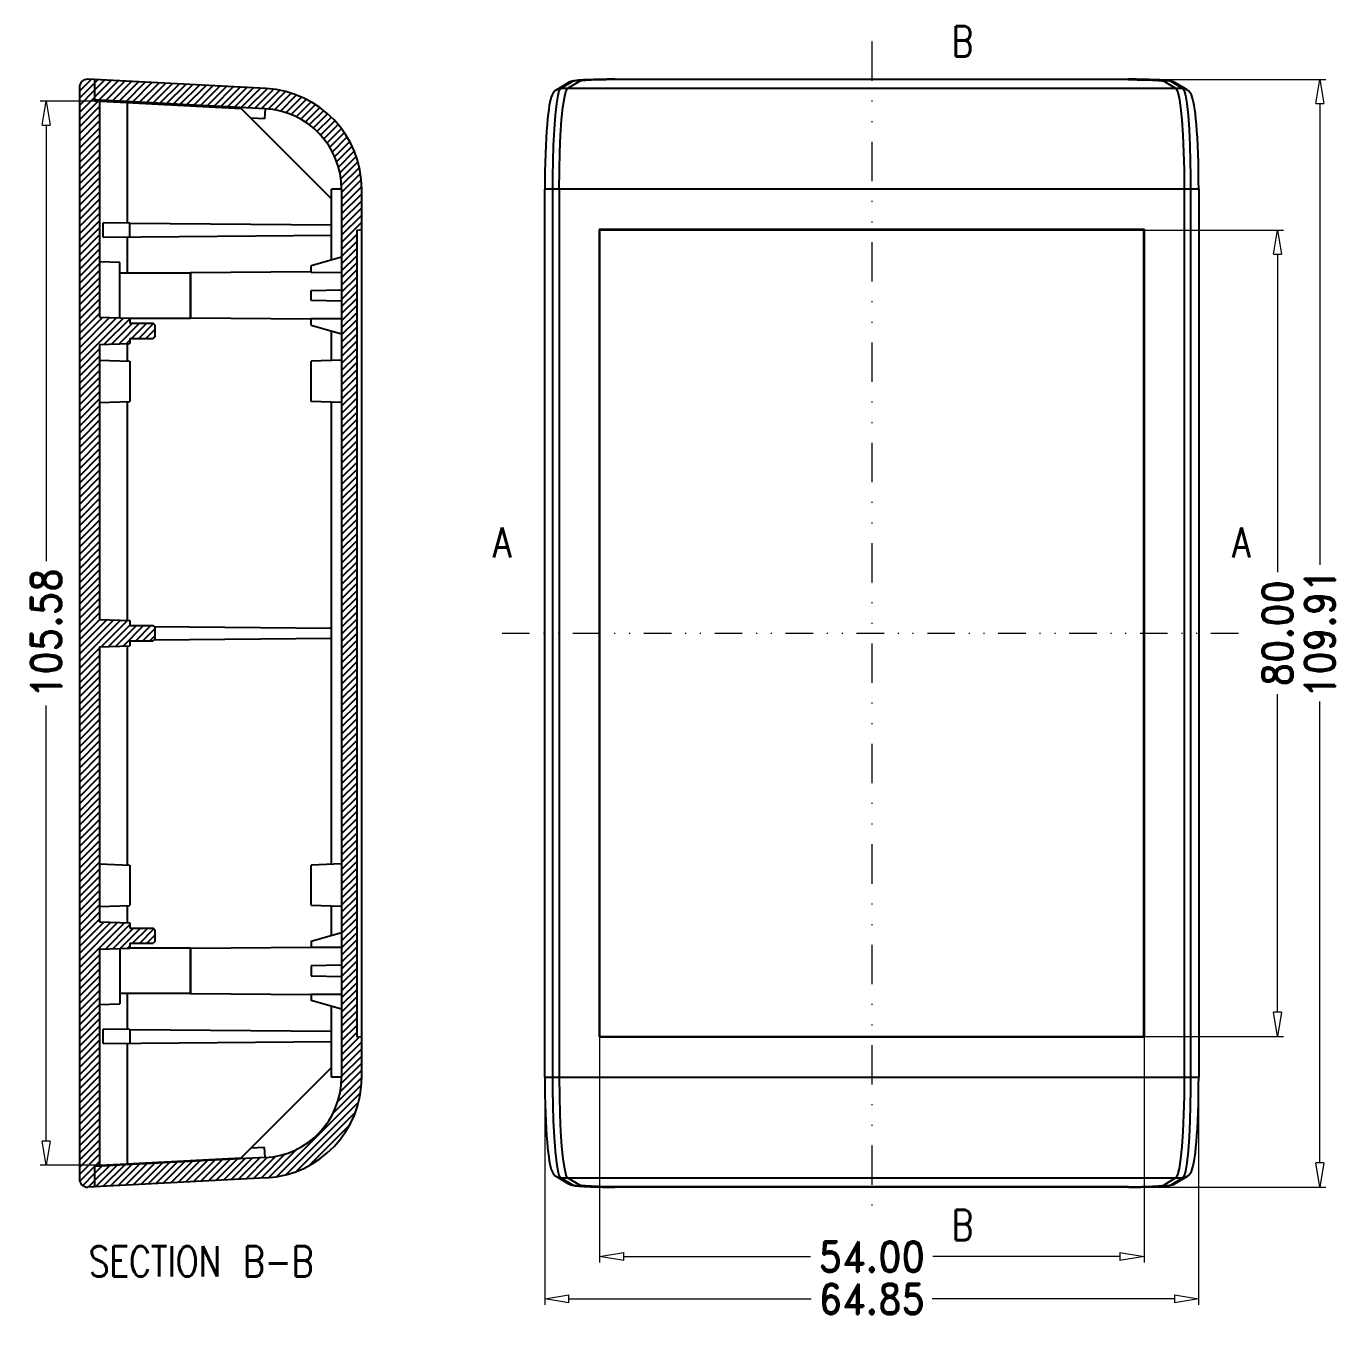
# Model space of a CAD drawing. Extents: x 38 to 404, y -350 to -88.
# Drawn here: x 38.2 to 168.5, y -217.3 to -89.1 of the extents above; entities that cross this region are included whole.
import ezdxf
from ezdxf.enums import TextEntityAlignment as Align

# ---------------------------------------------------------------- set-up
doc = ezdxf.new("R2010")
doc.units = 0
doc.header["$LTSCALE"] = 30.734
doc.header["$MEASUREMENT"] = 0
doc.header["$PDMODE"] = 3
doc.header["$PDSIZE"] = 0.3125
doc.linetypes.add('DIVIDE', pattern=[31.75, 12.7, -6.35, 0, -6.35, 0, -6.35])
doc.layers.get('0').update_dxf_attribs({"linetype": 'CONTINUOUS'})
doc.layers.get('Defpoints').update_dxf_attribs({"linetype": 'CONTINUOUS'})
doc.layers.add('02___PRT_ALL_AXES', color=7, linetype='CONTINUOUS')
doc.layers.add('06___PRT_ALL_SURFS', color=7, linetype='CONTINUOUS')
doc.layers.add('dim', color=3, linetype='CONTINUOUS', lineweight=9)
doc.layers.add('hatch', color=56, linetype='CONTINUOUS', lineweight=9)
doc.styles.add('ROMAND', font='romand.shx', dxfattribs={"width": 0.9, "bigfont": 'gbcbig.shx'})
doc.styles.get("Standard").update_dxf_attribs({"font": 'txt', "width": 0.8, "bigfont": 'gbcbig.shx'})
doc.dimstyles.new('YanXiu', dxfattribs={"dimtxt": 2.5, "dimasz": 2.2, "dimexe": 1, "dimexo": 0, "dimgap": 0.66, "dimtad": 0, "dimzin": 1, "dimdsep": 46, "dimtxsty": 'ROMAND', "dimblk": 'CLOSEDBLANK', "dimcen": 0, "dimclrd": 3, "dimclre": 3, "dimclrt": 7, "dimazin": 0, "dimtfac": 1, "dimtofl": 0, "dimtmove": 0, "dimatfit": 3, "dimldrblk": 'CLOSEDBLANK', "dimfxl": 1, "dimlwd": 5, "dimlwe": 5, "dimarcsym": 0})

# ---------------------------------------------------------------- blocks, each defined once
blk = doc.blocks.new('_ClosedBlank')
at = {"color": 0, "linetype": 'ByBlock', "lineweight": -2}
for p, q in [((-1, 0.167), (0, 0)), ((-1, 0.167), (-1, -0.167)), ((0, 0), (-1, -0.167))]:
    blk.add_line(p, q, dxfattribs=at)
blk = doc.blocks.new('*D12')
at = {"layer": 'Defpoints', "color": 0}
for p in [(149.04, -109.31), (149.04, -189.31), (162.28, -189.31)]:
    blk.add_point(p, dxfattribs=at)
at = {"layer": 'dim', "color": 3, "lineweight": 5}
for p, q in [((149.04, -109.31), (162.88, -109.31)), ((162.28, -111.71), (162.28, -143.25)), ((162.28, -186.91), (162.28, -155.37)), ((149.04, -189.31), (162.88, -189.31))]:
    blk.add_line(p, q, dxfattribs=at)
at = {"layer": 'dim', "color": 3, "lineweight": 5, "xscale": 2.4, "yscale": 2.4, "zscale": 2.4}
for p, rotation in [((162.28, -109.31), 90), ((162.28, -189.31), 270)]:
    blk.add_blockref('_ClosedBlank', p, dxfattribs=dict(at, rotation=rotation))
at = {"layer": 'dim', "color": 7, "insert": (162.28, -149.31), "char_height": 3, "attachment_point": 5, "rotation": 90, "style": 'ROMAND'}
blk.add_mtext('80.00', dxfattribs=at)
blk = doc.blocks.new('*D13')
at = {"layer": 'Defpoints', "color": 0}
for p in [(148.14, -94.36), (147.57, -204.27), (166.48, -204.27)]:
    blk.add_point(p, dxfattribs=at)
at = {"layer": 'dim', "color": 3, "lineweight": 5}
for p, q in [((148.14, -94.36), (167.08, -94.36)), ((166.48, -96.76), (166.48, -142.54)), ((166.48, -201.87), (166.48, -156.08)), ((147.57, -204.27), (167.08, -204.27))]:
    blk.add_line(p, q, dxfattribs=at)
at = {"layer": 'dim', "color": 3, "lineweight": 5, "xscale": 2.4, "yscale": 2.4, "zscale": 2.4}
for p, rotation in [((166.48, -94.36), 90), ((166.48, -204.27), 270)]:
    blk.add_blockref('_ClosedBlank', p, dxfattribs=dict(at, rotation=rotation))
at = {"layer": 'dim', "color": 7, "insert": (166.48, -149.31), "char_height": 3, "attachment_point": 5, "rotation": 90, "style": 'ROMAND'}
blk.add_mtext('109.91', dxfattribs=at)
blk = doc.blocks.new('*D14')
at = {"layer": 'Defpoints', "color": 0}
for p in [(95.04, -189.31), (149.04, -189.31), (95.04, -211.16)]:
    blk.add_point(p, dxfattribs=at)
at = {"layer": 'dim', "color": 3, "lineweight": 5}
for p, q in [((95.04, -189.31), (95.04, -211.76)), ((149.04, -189.31), (149.04, -211.76)), ((97.44, -211.16), (115.97, -211.16)), ((146.64, -211.16), (128.1, -211.16))]:
    blk.add_line(p, q, dxfattribs=at)
at = {"layer": 'dim', "color": 3, "lineweight": 5, "xscale": 2.4, "yscale": 2.4, "zscale": 2.4, "rotation": 180}
blk.add_blockref('_ClosedBlank', (95.04, -211.16), dxfattribs=at)
at = {"layer": 'dim', "color": 3, "lineweight": 5, "xscale": 2.4, "yscale": 2.4, "zscale": 2.4}
blk.add_blockref('_ClosedBlank', (149.04, -211.16), dxfattribs=at)
at = {"layer": 'dim', "color": 7, "insert": (122.04, -211.16), "char_height": 3, "attachment_point": 5, "style": 'ROMAND'}
blk.add_mtext('54.00', dxfattribs=at)
blk = doc.blocks.new('*D15')
at = {"layer": 'Defpoints', "color": 0}
for p in [(89.61, -193.35), (154.46, -193.35), (89.61, -215.36)]:
    blk.add_point(p, dxfattribs=at)
at = {"layer": 'dim', "color": 3, "lineweight": 5}
for p, q in [((89.61, -193.35), (89.61, -215.96)), ((154.46, -193.35), (154.46, -215.96)), ((92.01, -215.36), (116.04, -215.36)), ((152.06, -215.36), (128.04, -215.36))]:
    blk.add_line(p, q, dxfattribs=at)
at = {"layer": 'dim', "color": 3, "lineweight": 5, "xscale": 2.4, "yscale": 2.4, "zscale": 2.4, "rotation": 180}
blk.add_blockref('_ClosedBlank', (89.61, -215.36), dxfattribs=at)
at = {"layer": 'dim', "color": 3, "lineweight": 5, "xscale": 2.4, "yscale": 2.4, "zscale": 2.4}
blk.add_blockref('_ClosedBlank', (154.46, -215.36), dxfattribs=at)
at = {"layer": 'dim', "color": 7, "insert": (122.04, -215.36), "char_height": 3, "attachment_point": 5, "style": 'ROMAND'}
blk.add_mtext('64.85', dxfattribs=at)
blk = doc.blocks.new('*D20')
at = {"layer": 'Defpoints', "color": 0}
for p in [(40.15, -96.52), (45.46, -96.52), (45.46, -202.1)]:
    blk.add_point(p, dxfattribs=at)
at = {"layer": 'dim', "color": 3, "lineweight": 5}
for p, q in [((45.46, -96.52), (39.55, -96.52)), ((40.15, -98.92), (40.15, -142.15)), ((40.15, -199.7), (40.15, -156.47)), ((45.46, -202.1), (39.55, -202.1))]:
    blk.add_line(p, q, dxfattribs=at)
at = {"layer": 'dim', "color": 3, "lineweight": 5, "xscale": 2.4, "yscale": 2.4, "zscale": 2.4}
for p, rotation in [((40.15, -96.52), 90), ((40.15, -202.1), 270)]:
    blk.add_blockref('_ClosedBlank', p, dxfattribs=dict(at, rotation=rotation))
at = {"layer": 'dim', "color": 7, "insert": (40.15, -149.31), "char_height": 3, "attachment_point": 5, "rotation": 90, "style": 'ROMAND'}
blk.add_mtext('105.58', dxfattribs=at)

msp = doc.modelspace()

# ---------------------------------------------------------------- linework, layer by layer
at = {"color": 5, "linetype": 'Continuous'}
for p, q in [((43.457, -95.533), (44.62, -94.37)), ((43.457, -96.24), (44.957, -94.74)), ((44.957, -94.725), (45.277, -94.405)), ((44.957, -95.432), (45.949, -94.44)), ((44.957, -96.139), (46.621, -94.475)), ((45.39, -96.414), (47.293, -94.511)), ((46.062, -96.449), (47.965, -94.546)), ((46.734, -96.484), (48.637, -94.581)), ((47.405, -96.519), (49.308, -94.616)), ((48.077, -96.554), (49.98, -94.651)), ((48.749, -96.59), (50.652, -94.687)), ((49.421, -96.625), (51.324, -94.722)), ((50.093, -96.66), (51.996, -94.757)), ((50.765, -96.695), (52.668, -94.792)), ((51.437, -96.73), (53.34, -94.827)), ((52.109, -96.766), (54.012, -94.863)), ((52.781, -96.801), (54.684, -94.898)), ((53.453, -96.836), (55.356, -94.933)), ((54.124, -96.871), (56.027, -94.968)), ((54.796, -96.907), (56.699, -95.004)), ((55.468, -96.942), (57.371, -95.039)), ((56.14, -96.977), (58.043, -95.074)), ((43.457, -96.947), (44.957, -95.447)), ((43.457, -97.655), (44.957, -96.155)), ((56.812, -97.012), (58.715, -95.109)), ((57.484, -97.047), (59.387, -95.144)), ((58.156, -97.083), (60.059, -95.18)), ((58.828, -97.118), (60.731, -95.215)), ((59.5, -97.153), (61.403, -95.25)), ((60.171, -97.188), (62.067, -95.293)), ((60.843, -97.223), (62.682, -95.384)), ((61.515, -97.259), (63.298, -95.476)), ((62.161, -97.32), (63.905, -95.576)), ((62.777, -97.411), (64.429, -95.759)), ((63.39, -97.505), (64.952, -95.943)), ((63.914, -97.689), (65.476, -96.126)), ((64.437, -97.872), (65.948, -96.362)), ((43.457, -98.362), (45.309, -96.509)), ((43.457, -99.069), (45.457, -97.069)), ((64.938, -98.078), (66.395, -96.622)), ((65.385, -98.338), (66.842, -96.882)), ((65.832, -98.598), (67.288, -97.143)), ((66.254, -98.884), (67.665, -97.472)), ((43.457, -99.776), (45.457, -97.776)), ((43.457, -100.483), (45.457, -98.483)), ((66.632, -99.213), (68.043, -97.802)), ((67.01, -99.542), (68.421, -98.131)), ((67.365, -99.894), (68.783, -98.476)), ((67.676, -100.291), (69.094, -98.872)), ((43.457, -101.19), (45.457, -99.19)), ((43.457, -101.897), (45.457, -99.897)), ((67.986, -100.687), (69.404, -99.269)), ((68.274, -101.107), (69.715, -99.666)), ((68.514, -101.574), (69.992, -100.095)), ((43.457, -102.604), (45.457, -100.604)), ((43.457, -103.311), (45.457, -101.311)), ((68.753, -102.041), (70.232, -100.563)), ((68.958, -102.544), (70.472, -101.03)), ((69.118, -103.091), (70.712, -101.497)), ((43.457, -104.018), (45.457, -102.018)), ((43.457, -104.726), (45.457, -102.726)), ((69.278, -103.638), (70.883, -102.033)), ((69.361, -104.262), (71.043, -102.58)), ((43.457, -105.433), (45.457, -103.433)), ((43.457, -106.14), (45.457, -104.14)), ((69.423, -104.907), (71.203, -103.127)), ((69.457, -105.58), (71.31, -103.727)), ((43.457, -106.847), (45.457, -104.847)), ((69.457, -106.287), (71.372, -104.373)), ((69.457, -106.995), (71.433, -105.018)), ((43.457, -107.554), (45.457, -105.554)), ((43.457, -108.261), (45.457, -106.261)), ((69.457, -107.702), (71.457, -105.702)), ((69.457, -108.409), (71.457, -106.409)), ((43.457, -108.968), (45.457, -106.968)), ((43.457, -109.675), (45.457, -107.675)), ((69.457, -109.116), (71.457, -107.116)), ((69.457, -109.823), (71.457, -107.823)), ((43.457, -110.382), (45.457, -108.382)), ((43.457, -111.09), (45.457, -109.09)), ((69.457, -110.53), (71.457, -108.53)), ((71.426, -109.269), (71.457, -109.237)), ((43.457, -111.797), (45.457, -109.797)), ((43.457, -112.504), (45.457, -110.504)), ((69.457, -111.237), (70.957, -109.737)), ((69.457, -111.944), (70.957, -110.444)), ((43.457, -113.211), (45.457, -111.211)), ((43.457, -113.918), (45.457, -111.918)), ((69.457, -112.651), (70.957, -111.151)), ((69.457, -113.359), (70.957, -111.859)), ((43.457, -114.625), (45.457, -112.625)), ((69.457, -114.066), (70.957, -112.566)), ((69.457, -114.773), (70.957, -113.273)), ((43.457, -115.332), (45.457, -113.332)), ((43.457, -116.039), (45.457, -114.039)), ((69.457, -115.48), (70.957, -113.98)), ((43.457, -116.746), (45.457, -114.746)), ((43.457, -117.453), (45.457, -115.453)), ((69.457, -116.187), (70.957, -114.687)), ((69.457, -116.894), (70.957, -115.394)), ((43.457, -118.161), (45.457, -116.161)), ((43.457, -118.868), (45.457, -116.868)), ((69.457, -117.601), (70.957, -116.101)), ((69.457, -118.308), (70.957, -116.808)), ((43.457, -119.575), (45.457, -117.575)), ((43.457, -120.282), (45.773, -117.966)), ((43.457, -120.989), (46.456, -117.99)), ((43.457, -121.696), (47.14, -118.014)), ((43.457, -122.403), (47.823, -118.037)), ((45.919, -120.648), (48.457, -118.11)), ((69.457, -119.015), (70.957, -117.515)), ((69.457, -119.722), (70.957, -118.222)), ((46.652, -120.623), (48.715, -118.56)), ((47.385, -120.597), (49.422, -118.56)), ((48.629, -120.06), (50.129, -118.56)), ((49.336, -120.06), (50.797, -118.599)), ((50.043, -120.06), (50.957, -119.146)), ((69.457, -120.43), (70.957, -118.93)), ((69.457, -121.137), (70.957, -119.637)), ((43.457, -123.11), (45.457, -121.11)), ((48.117, -120.571), (48.457, -120.232)), ((50.75, -120.06), (50.957, -119.853)), ((69.457, -121.844), (70.957, -120.344)), ((69.457, -122.551), (70.957, -121.051)), ((43.457, -123.817), (45.457, -121.817)), ((69.457, -123.258), (70.957, -121.758)), ((43.457, -124.525), (45.457, -122.525)), ((43.457, -125.232), (45.457, -123.232)), ((69.457, -123.965), (70.957, -122.465)), ((69.457, -124.672), (70.957, -123.172)), ((43.457, -125.939), (45.457, -123.939)), ((43.457, -126.646), (45.457, -124.646)), ((69.457, -125.379), (70.957, -123.879)), ((69.457, -126.086), (70.957, -124.586)), ((43.457, -127.353), (45.457, -125.353)), ((43.457, -128.06), (45.457, -126.06)), ((69.457, -126.794), (70.957, -125.294)), ((69.457, -127.501), (70.957, -126.001)), ((43.457, -128.767), (45.457, -126.767)), ((43.457, -129.474), (45.457, -127.474)), ((69.457, -128.208), (70.957, -126.708)), ((69.457, -128.915), (70.957, -127.415)), ((43.457, -130.181), (45.457, -128.181)), ((43.457, -130.889), (45.457, -128.889)), ((69.457, -129.622), (70.957, -128.122)), ((69.457, -130.329), (70.957, -128.829)), ((43.457, -131.596), (45.457, -129.596)), ((69.457, -131.036), (70.957, -129.536)), ((69.457, -131.743), (70.957, -130.243)), ((43.457, -132.303), (45.457, -130.303)), ((43.457, -133.01), (45.457, -131.01)), ((69.457, -132.45), (70.957, -130.95)), ((43.457, -133.717), (45.457, -131.717)), ((43.457, -134.424), (45.457, -132.424)), ((69.457, -133.158), (70.957, -131.658)), ((69.457, -133.865), (70.957, -132.365)), ((43.457, -135.131), (45.457, -133.131)), ((43.457, -135.838), (45.457, -133.838)), ((69.457, -134.572), (70.957, -133.072)), ((69.457, -135.279), (70.957, -133.779)), ((43.457, -136.545), (45.457, -134.545)), ((43.457, -137.252), (45.457, -135.252)), ((69.457, -135.986), (70.957, -134.486)), ((69.457, -136.693), (70.957, -135.193)), ((43.457, -137.96), (45.457, -135.96)), ((43.457, -138.667), (45.457, -136.667)), ((69.457, -137.4), (70.957, -135.9)), ((69.457, -138.107), (70.957, -136.607)), ((43.457, -139.374), (45.457, -137.374)), ((43.457, -140.081), (45.457, -138.081)), ((69.457, -138.814), (70.957, -137.314)), ((69.457, -139.521), (70.957, -138.021)), ((43.457, -140.788), (45.457, -138.788)), ((69.457, -140.229), (70.957, -138.729)), ((43.457, -141.495), (45.457, -139.495)), ((43.457, -142.202), (45.457, -140.202)), ((69.457, -140.936), (70.957, -139.436)), ((69.457, -141.643), (70.957, -140.143)), ((43.457, -142.909), (45.457, -140.909)), ((43.457, -143.616), (45.457, -141.616)), ((69.457, -142.35), (70.957, -140.85)), ((69.457, -143.057), (70.957, -141.557)), ((43.457, -144.324), (45.457, -142.324)), ((43.457, -145.031), (45.457, -143.031)), ((69.457, -143.764), (70.957, -142.264)), ((69.457, -144.471), (70.957, -142.971)), ((43.457, -145.738), (45.457, -143.738)), ((43.457, -146.445), (45.457, -144.445)), ((69.457, -145.178), (70.957, -143.678)), ((69.457, -145.885), (70.957, -144.385)), ((43.457, -147.152), (45.457, -145.152)), ((43.457, -147.859), (45.457, -145.859)), ((69.457, -146.593), (70.957, -145.093)), ((69.457, -147.3), (70.957, -145.8)), ((43.457, -148.566), (45.457, -146.566)), ((69.457, -148.007), (70.957, -146.507)), ((43.457, -149.273), (45.457, -147.273)), ((43.457, -149.98), (45.482, -147.956)), ((43.457, -150.688), (46.165, -147.98)), ((43.457, -151.395), (46.848, -148.003)), ((43.457, -152.102), (47.532, -148.027)), ((45.607, -150.659), (48.215, -148.051)), ((69.457, -148.714), (70.957, -147.214)), ((69.457, -149.421), (70.957, -147.921)), ((46.339, -150.633), (48.457, -148.516)), ((47.072, -150.608), (49.121, -148.56)), ((47.805, -150.582), (49.828, -148.56)), ((49.035, -150.06), (50.535, -148.56)), ((49.742, -150.06), (50.957, -148.844)), ((50.449, -150.06), (50.957, -149.551)), ((69.457, -150.128), (70.957, -148.628)), ((69.457, -150.835), (70.957, -149.335)), ((43.457, -152.809), (45.457, -150.809)), ((69.457, -151.542), (70.957, -150.042)), ((69.457, -152.249), (70.957, -150.749)), ((43.457, -153.516), (45.457, -151.516)), ((43.457, -154.223), (45.457, -152.223)), ((69.457, -152.957), (70.957, -151.457)), ((69.457, -153.664), (70.957, -152.164)), ((43.457, -154.93), (45.457, -152.93)), ((43.457, -155.637), (45.457, -153.637)), ((69.457, -154.371), (70.957, -152.871)), ((69.457, -155.078), (70.957, -153.578)), ((43.457, -156.344), (45.457, -154.344)), ((69.457, -155.785), (70.957, -154.285)), ((69.457, -156.492), (70.957, -154.992)), ((43.457, -157.051), (45.457, -155.051)), ((43.457, -157.759), (45.457, -155.759)), ((69.457, -157.199), (70.957, -155.699)), ((43.457, -158.466), (45.457, -156.466)), ((43.457, -159.173), (45.457, -157.173)), ((69.457, -157.906), (70.957, -156.406)), ((69.457, -158.613), (70.957, -157.113)), ((43.457, -159.88), (45.457, -157.88)), ((43.457, -160.587), (45.457, -158.587)), ((69.457, -159.32), (70.957, -157.82)), ((69.457, -160.028), (70.957, -158.528)), ((43.457, -161.294), (45.457, -159.294)), ((43.457, -162.001), (45.457, -160.001)), ((69.457, -160.735), (70.957, -159.235)), ((69.457, -161.442), (70.957, -159.942)), ((43.457, -162.708), (45.457, -160.708)), ((43.457, -163.415), (45.457, -161.415)), ((69.457, -162.149), (70.957, -160.649)), ((69.457, -162.856), (70.957, -161.356)), ((43.457, -164.123), (45.457, -162.123)), ((43.457, -164.83), (45.457, -162.83)), ((69.457, -163.563), (70.957, -162.063)), ((69.457, -164.27), (70.957, -162.77)), ((43.457, -165.537), (45.457, -163.537)), ((69.457, -164.977), (70.957, -163.477)), ((43.457, -166.244), (45.457, -164.244)), ((43.457, -166.951), (45.457, -164.951)), ((69.457, -165.684), (70.957, -164.184)), ((69.457, -166.392), (70.957, -164.892)), ((43.457, -167.658), (45.457, -165.658)), ((43.457, -168.365), (45.457, -166.365)), ((69.457, -167.099), (70.957, -165.599)), ((69.457, -167.806), (70.957, -166.306)), ((43.457, -169.072), (45.457, -167.072)), ((43.457, -169.779), (45.457, -167.779)), ((69.457, -168.513), (70.957, -167.013)), ((69.457, -169.22), (70.957, -167.72)), ((43.457, -170.487), (45.457, -168.487)), ((43.457, -171.194), (45.457, -169.194)), ((69.457, -169.927), (70.957, -168.427)), ((69.457, -170.634), (70.957, -169.134)), ((43.457, -171.901), (45.457, -169.901)), ((43.457, -172.608), (45.457, -170.608)), ((69.457, -171.341), (70.957, -169.841)), ((69.457, -172.048), (70.957, -170.548)), ((43.457, -173.315), (45.457, -171.315)), ((69.457, -172.755), (70.957, -171.255)), ((43.457, -174.022), (45.457, -172.022)), ((43.457, -174.729), (45.457, -172.729)), ((69.457, -173.463), (70.957, -171.963)), ((69.457, -174.17), (70.957, -172.67)), ((43.457, -175.436), (45.457, -173.436)), ((43.457, -176.143), (45.457, -174.143)), ((69.457, -174.877), (70.957, -173.377)), ((69.457, -175.584), (70.957, -174.084)), ((43.457, -176.85), (45.457, -174.85)), ((43.457, -177.558), (45.457, -175.558)), ((69.457, -176.291), (70.957, -174.791)), ((69.457, -176.998), (70.957, -175.498)), ((43.457, -178.265), (45.457, -176.265)), ((43.457, -178.972), (45.457, -176.972)), ((69.457, -177.705), (70.957, -176.205)), ((69.457, -178.412), (70.957, -176.912)), ((43.457, -179.679), (45.457, -177.679)), ((43.457, -180.386), (45.874, -177.969)), ((43.457, -181.093), (46.557, -177.993)), ((43.457, -181.8), (47.24, -178.017)), ((43.457, -182.507), (47.923, -178.041)), ((46.027, -180.644), (48.457, -178.214)), ((69.457, -179.119), (70.957, -177.619)), ((69.457, -179.827), (70.957, -178.327)), ((46.76, -180.619), (48.819, -178.56)), ((47.492, -180.593), (49.526, -178.56)), ((48.733, -180.06), (50.233, -178.56)), ((49.44, -180.06), (50.849, -178.651)), ((50.147, -180.06), (50.957, -179.25)), ((69.457, -180.534), (70.957, -179.034)), ((69.457, -181.241), (70.957, -179.741)), ((48.225, -180.568), (48.457, -180.336)), ((69.457, -181.948), (70.957, -180.448)), ((43.457, -183.214), (45.457, -181.214)), ((43.457, -183.922), (45.457, -181.922)), ((69.457, -182.655), (70.957, -181.155)), ((69.457, -183.362), (70.957, -181.862)), ((43.457, -184.629), (45.457, -182.629)), ((43.457, -185.336), (45.457, -183.336)), ((69.457, -184.069), (70.957, -182.569)), ((69.457, -184.776), (70.957, -183.276)), ((43.457, -186.043), (45.457, -184.043)), ((43.457, -186.75), (45.457, -184.75)), ((69.457, -185.483), (70.957, -183.983)), ((69.457, -186.191), (70.957, -184.691)), ((43.457, -187.457), (45.457, -185.457)), ((43.457, -188.164), (45.457, -186.164)), ((69.457, -186.898), (70.957, -185.398)), ((69.457, -187.605), (70.957, -186.105)), ((43.457, -188.871), (45.457, -186.871)), ((43.457, -189.578), (45.457, -187.578)), ((69.457, -188.312), (70.957, -186.812)), ((69.457, -189.019), (70.957, -187.519)), ((43.457, -190.285), (45.457, -188.285)), ((69.457, -189.726), (70.957, -188.226)), ((43.457, -190.993), (45.457, -188.993)), ((43.457, -191.7), (45.457, -189.7)), ((69.457, -190.433), (70.957, -188.933)), ((69.457, -191.14), (71.261, -189.336)), ((69.457, -191.847), (71.457, -189.847)), ((43.457, -192.407), (45.457, -190.407)), ((43.457, -193.114), (45.457, -191.114)), ((69.457, -192.554), (71.457, -190.554)), ((69.457, -193.262), (71.457, -191.262)), ((43.457, -193.821), (45.457, -191.821)), ((43.457, -194.528), (45.457, -192.528)), ((69.318, -194.815), (71.457, -192.676)), ((69.392, -194.034), (71.457, -191.969)), ((43.457, -195.235), (45.457, -193.235)), ((43.457, -195.942), (45.457, -193.942)), ((69.038, -195.802), (71.454, -193.386)), ((43.457, -196.649), (45.457, -194.649)), ((43.457, -197.357), (45.457, -195.357)), ((63.078, -203.176), (71.305, -194.949)), ((68.526, -197.021), (71.379, -194.168)), ((43.457, -198.064), (45.457, -196.064)), ((63.925, -203.036), (71.093, -195.868)), ((43.457, -198.771), (45.457, -196.771)), ((43.457, -199.478), (45.457, -197.478)), ((65.014, -202.655), (70.801, -196.867)), ((43.457, -200.185), (45.457, -198.185)), ((43.457, -200.892), (45.457, -198.892)), ((66.356, -202.02), (70.141, -198.235)), ((43.457, -201.599), (45.457, -199.599)), ((43.457, -202.306), (45.457, -200.306)), ((62.248, -203.299), (65.101, -200.446)), ((43.457, -203.013), (45.457, -201.013)), ((45.055, -202.123), (45.457, -201.721)), ((49.535, -203.991), (51.649, -201.877)), ((50.281, -203.952), (52.395, -201.838)), ((51.028, -203.913), (53.141, -201.799)), ((51.774, -203.874), (53.887, -201.76)), ((52.52, -203.835), (54.634, -201.721)), ((53.266, -203.795), (55.38, -201.682)), ((54.013, -203.756), (56.126, -201.643)), ((54.759, -203.717), (56.872, -201.604)), ((55.505, -203.678), (57.618, -201.565)), ((56.251, -203.639), (58.365, -201.526)), ((56.997, -203.6), (59.111, -201.486)), ((57.744, -203.561), (59.857, -201.447)), ((58.49, -203.522), (60.603, -201.408)), ((59.236, -203.483), (61.35, -201.369)), ((59.982, -203.443), (62.121, -201.305)), ((60.728, -203.404), (62.951, -201.182)), ((61.475, -203.365), (63.907, -200.933)), ((43.493, -203.685), (44.957, -202.221)), ((43.781, -204.103), (44.957, -202.928)), ((44.957, -203.619), (46.425, -202.151)), ((44.957, -202.912), (45.679, -202.19)), ((45.058, -204.226), (47.171, -202.112)), ((45.804, -204.187), (47.918, -202.073)), ((46.55, -204.147), (48.664, -202.034)), ((47.297, -204.108), (49.41, -201.995)), ((48.043, -204.069), (50.156, -201.956)), ((48.789, -204.03), (50.903, -201.917)), ((44.328, -204.264), (44.957, -203.635))]:
    msp.add_line(p, q, dxfattribs=at)
at = {"color": 7, "linetype": 'Continuous'}
for p, q in [((61.98, -95.28), (44.299, -94.354)), ((44.957, -94.388), (44.957, -96.491)), ((90.759, -95.394), (91.972, -94.667)), ((91.172, -95.28), (92.383, -94.555)), ((93.081, -94.556), (91.871, -95.28)), ((92.772, -94.474), (92.603, -94.493)), ((92.757, -94.481), (93.187, -94.443)), ((94.907, -94.41), (94.204, -94.436)), ((95.711, -94.394), (94.907, -94.41)), ((96.567, -94.388), (95.711, -94.394)), ((96.567, -94.353), (147.505, -94.353)), ((96.567, -94.353), (96.567, -94.354)), ((96.567, -94.354), (147.505, -94.354)), ((147.505, -94.388), (96.567, -94.388)), ((147.814, -94.353), (147.505, -94.353)), ((147.505, -94.353), (147.505, -94.354)), ((147.505, -94.388), (148.361, -94.394)), ((148.361, -94.394), (149.165, -94.41)), ((149.165, -94.41), (149.868, -94.436)), ((151.074, -94.454), (150.841, -94.437)), ((152.201, -95.28), (150.991, -94.556)), ((151.277, -94.472), (151.074, -94.454)), ((151.45, -94.49), (151.277, -94.472)), ((151.689, -94.555), (152.9, -95.28)), ((153.313, -95.394), (152.1, -94.667)), ((43.457, -95.153), (43.457, -203.467)), ((61.876, -97.278), (44.957, -96.391)), ((152.9, -95.28), (91.172, -95.28)), ((152.9, -95.28), (153.02, -95.47)), ((44.957, -96.491), (59.506, -97.254)), ((45.457, -96.517), (45.457, -117.955)), ((48.152, -96.558), (48.152, -96.658)), ((48.196, -96.661), (48.196, -108.625)), ((68.457, -106.205), (59.4, -97.148)), ((61.876, -97.278), (61.823, -98.276)), ((61.823, -98.276), (60.457, -98.205)), ((69.457, -105.267), (68.457, -105.267)), ((68.457, -112.291), (68.457, -105.267)), ((69.457, -105.267), (69.457, -193.352)), ((71.457, -193.352), (71.457, -105.267)), ((154.463, -105.267), (89.609, -105.267)), ((89.609, -193.352), (89.609, -105.267)), ((90.409, -193.352), (90.409, -105.267)), ((91.042, -105.267), (91.042, -193.352)), ((153.03, -105.267), (153.03, -193.352)), ((153.663, -105.267), (153.663, -193.352)), ((154.463, -105.267), (154.463, -193.352)), ((48.457, -108.627), (45.8, -108.604)), ((45.8, -110.015), (45.8, -108.604)), ((48.457, -109.992), (48.457, -108.627)), ((48.458, -108.627), (68.457, -108.802)), ((70.957, -109.31), (71.457, -109.266)), ((70.957, -109.31), (70.957, -189.31)), ((149.08, -109.266), (94.992, -109.266)), ((94.992, -109.266), (95.036, -109.31)), ((94.992, -109.266), (94.992, -189.353)), ((149.036, -109.31), (95.036, -109.31)), ((95.036, -109.31), (95.036, -189.31)), ((149.08, -109.266), (149.036, -109.31)), ((149.036, -189.31), (149.036, -109.31)), ((149.08, -189.353), (149.08, -109.266)), ((45.8, -110.015), (68.457, -109.817)), ((48.196, -109.994), (48.196, -113.56)), ((69.457, -112.007), (66.457, -112.86)), ((47.457, -112.525), (45.457, -112.455)), ((47.457, -118.025), (47.457, -112.525)), ((47.457, -113.56), (54.457, -113.56)), ((66.457, -113.455), (54.457, -113.56)), ((66.457, -113.509), (69.457, -113.494)), ((66.457, -115.31), (69.457, -115.257)), ((69.457, -116.362), (66.457, -116.31)), ((45.457, -117.955), (48.457, -118.06)), ((48.457, -118.06), (54.457, -118.06)), ((48.457, -118.06), (48.457, -118.56)), ((66.457, -118.164), (54.457, -118.06)), ((69.457, -118.125), (66.457, -118.111)), ((48.457, -118.56), (50.757, -118.56)), ((50.957, -118.76), (50.757, -118.56)), ((50.957, -119.86), (50.957, -118.76)), ((66.457, -118.76), (69.457, -119.612)), ((68.457, -122.24), (68.457, -119.328)), ((45.457, -120.664), (48.457, -120.56)), ((45.457, -120.664), (45.457, -147.955)), ((48.196, -120.569), (48.196, -122.3)), ((48.457, -120.06), (50.757, -120.06)), ((48.457, -120.06), (48.457, -120.56)), ((50.957, -119.86), (50.757, -120.06)), ((45.457, -122.205), (48.457, -122.31)), ((48.457, -122.31), (48.457, -126.309)), ((69.457, -122.205), (66.457, -122.31)), ((66.457, -126.309), (66.457, -122.31)), ((45.457, -126.414), (48.457, -126.31)), ((48.196, -126.319), (48.196, -148.05)), ((69.457, -126.414), (66.457, -126.31)), ((68.457, -172.24), (68.457, -126.379)), ((45.457, -147.955), (48.457, -148.06)), ((48.457, -148.06), (48.457, -148.56)), ((48.457, -148.56), (50.757, -148.56)), ((50.957, -148.76), (50.757, -148.56)), ((50.845, -148.648), (68.457, -148.802)), ((50.957, -149.86), (50.957, -148.76)), ((45.457, -150.664), (48.457, -150.56)), ((45.457, -150.664), (45.457, -177.955)), ((48.196, -150.569), (48.196, -172.3)), ((48.457, -150.06), (50.757, -150.06)), ((48.457, -150.06), (48.457, -150.56)), ((50.957, -149.86), (50.757, -150.06)), ((50.845, -149.971), (68.457, -149.817)), ((45.457, -172.205), (48.457, -172.31)), ((48.457, -172.31), (48.457, -176.309)), ((69.457, -172.205), (66.457, -172.31)), ((66.457, -176.309), (66.457, -172.31)), ((45.457, -176.414), (48.457, -176.31)), ((48.196, -176.319), (48.196, -178.05)), ((69.457, -176.414), (66.457, -176.31)), ((68.457, -179.291), (68.457, -176.379)), ((45.457, -177.955), (48.457, -178.06)), ((48.457, -178.06), (48.457, -178.56)), ((48.457, -178.56), (50.757, -178.56)), ((50.957, -178.76), (50.757, -178.56)), ((50.957, -179.86), (50.957, -178.76)), ((66.457, -179.86), (69.457, -179.007)), ((45.457, -180.664), (48.457, -180.56)), ((45.457, -180.664), (45.457, -202.102)), ((47.457, -180.594), (47.457, -186.094)), ((48.457, -180.06), (48.457, -180.56)), ((48.457, -180.06), (50.757, -180.06)), ((54.457, -180.56), (48.457, -180.56)), ((50.957, -179.86), (50.757, -180.06)), ((54.457, -180.56), (66.457, -180.455)), ((69.457, -180.494), (66.457, -180.509)), ((69.457, -182.257), (66.457, -182.31)), ((66.457, -183.31), (69.457, -183.362)), ((45.457, -186.164), (47.457, -186.094)), ((54.457, -185.06), (47.457, -185.06)), ((48.196, -185.06), (48.196, -188.625)), ((54.457, -185.06), (66.457, -185.164)), ((66.457, -185.111), (69.457, -185.125)), ((69.457, -186.612), (66.457, -185.76)), ((68.457, -193.352), (68.457, -186.328)), ((45.8, -190.015), (45.8, -188.604)), ((48.457, -188.627), (45.8, -188.604)), ((48.457, -188.627), (48.457, -189.992)), ((48.458, -188.627), (68.457, -188.802)), ((45.8, -190.015), (68.457, -189.817)), ((48.196, -189.994), (48.196, -201.958)), ((70.957, -189.31), (71.457, -189.353)), ((94.992, -189.353), (95.036, -189.31)), ((94.992, -189.353), (149.08, -189.353)), ((95.036, -189.31), (149.036, -189.31)), ((149.08, -189.353), (149.036, -189.31)), ((59.4, -201.471), (68.457, -192.414)), ((69.457, -193.352), (68.457, -193.352)), ((89.609, -193.352), (154.463, -193.352)), ((61.823, -200.343), (60.457, -200.414)), ((61.876, -201.342), (61.823, -200.343)), ((61.876, -201.342), (44.957, -202.228)), ((44.957, -202.128), (59.506, -201.366)), ((44.957, -202.128), (44.957, -204.231)), ((48.152, -201.961), (48.152, -202.061)), ((91.172, -203.339), (91.052, -203.149)), ((91.871, -203.339), (91.706, -203.06)), ((61.98, -203.339), (44.299, -204.265)), ((90.759, -203.225), (91.972, -203.952)), ((91.172, -203.339), (152.9, -203.339)), ((92.383, -204.064), (91.172, -203.339)), ((93.081, -204.063), (91.871, -203.339)), ((92.622, -204.129), (92.795, -204.147)), ((92.795, -204.147), (92.998, -204.165)), ((92.998, -204.165), (93.231, -204.182)), ((94.204, -204.183), (93.644, -204.148)), ((96.258, -204.266), (96.567, -204.267)), ((147.505, -204.231), (96.567, -204.231)), ((96.567, -204.267), (96.567, -204.265)), ((147.505, -204.265), (96.567, -204.265)), ((147.505, -204.267), (96.567, -204.267)), ((147.505, -204.267), (147.505, -204.265)), ((149.868, -204.183), (150.428, -204.148)), ((151.315, -204.138), (150.884, -204.176)), ((152.201, -203.339), (150.991, -204.063)), ((151.3, -204.145), (151.469, -204.126)), ((152.9, -203.339), (151.689, -204.064)), ((153.313, -203.225), (152.1, -203.952))]:
    msp.add_line(p, q, dxfattribs=at)
for points in [[(92.199, -94.569), (92.053, -94.624), (91.971, -94.668)], [(91.972, -94.667), (92.077, -94.614), (92.383, -94.555)], [(92.603, -94.493), (92.458, -94.513), (92.327, -94.537), (92.199, -94.569)], [(92.383, -94.555), (92.496, -94.52), (92.757, -94.481)], [(93.2, -94.439), (92.97, -94.456), (92.772, -94.474)], [(94.204, -94.436), (93.644, -94.471), (93.262, -94.511), (93.081, -94.556)], [(93.187, -94.443), (93.773, -94.409), (94.466, -94.383), (95.206, -94.366), (95.927, -94.356), (96.567, -94.354)], [(96.567, -94.353), (96.241, -94.353), (95.759, -94.357), (95.3, -94.363), (94.868, -94.371), (94.466, -94.382), (94.097, -94.394), (93.762, -94.408), (93.464, -94.423), (93.2, -94.439)], [(147.505, -94.354), (148.145, -94.356), (148.866, -94.366), (149.606, -94.383), (150.299, -94.409), (150.884, -94.443)], [(150.841, -94.437), (150.575, -94.421), (150.275, -94.406), (149.941, -94.393), (149.574, -94.381), (149.176, -94.371), (148.747, -94.362), (148.292, -94.356), (147.814, -94.353)], [(149.868, -94.436), (150.428, -94.471), (150.81, -94.511), (150.991, -94.556)], [(150.884, -94.443), (151.315, -94.481), (151.576, -94.52), (151.689, -94.555)], [(151.859, -94.565), (151.73, -94.534), (151.599, -94.511), (151.45, -94.49)], [(152.1, -94.667), (151.994, -94.614), (151.689, -94.555)], [(152.101, -94.668), (152.007, -94.619), (151.859, -94.565)], [(90.759, -95.394), (90.619, -95.497), (90.44, -95.706), (90.329, -95.911), (90.247, -96.125), (90.178, -96.365), (90.115, -96.643), (90.054, -96.97), (89.996, -97.351), (89.939, -97.791), (89.885, -98.293), (89.834, -98.859), (89.786, -99.489), (89.742, -100.182), (89.703, -100.937), (89.67, -101.751), (89.643, -102.617), (89.623, -103.531), (89.612, -104.484), (89.609, -105.267)], [(90.409, -105.267), (90.416, -103.956), (90.441, -102.476), (90.49, -100.907), (90.565, -99.347), (90.668, -97.921), (90.79, -96.766), (90.922, -95.949)], [(90.761, -95.393), (90.866, -95.34), (91.172, -95.28)], [(90.922, -95.949), (91.052, -95.47), (91.172, -95.28)], [(91.042, -105.267), (91.057, -103.384), (91.104, -101.568), (91.179, -99.883), (91.281, -98.39), (91.406, -97.144), (91.55, -96.188), (91.706, -95.559), (91.871, -95.28)], [(152.201, -95.28), (152.366, -95.559), (152.522, -96.188), (152.666, -97.144), (152.791, -98.39), (152.893, -99.883), (152.968, -101.568), (153.015, -103.384), (153.03, -105.267)], [(153.311, -95.393), (153.206, -95.34), (152.9, -95.28)], [(153.02, -95.47), (153.15, -95.949), (153.282, -96.766), (153.404, -97.921), (153.507, -99.347), (153.582, -100.907), (153.631, -102.476), (153.656, -103.956), (153.663, -105.267)], [(154.463, -105.267), (154.46, -104.466), (154.448, -103.513), (154.429, -102.599), (154.402, -101.732), (154.368, -100.919), (154.329, -100.164), (154.285, -99.471), (154.237, -98.842), (154.186, -98.277), (154.131, -97.777), (154.075, -97.338), (154.016, -96.958), (153.955, -96.633), (153.892, -96.355), (153.822, -96.116), (153.739, -95.903), (153.626, -95.698), (153.443, -95.488), (153.313, -95.394)], [(89.609, -193.352), (89.612, -194.153), (89.624, -195.106), (89.643, -196.02), (89.67, -196.887), (89.704, -197.7), (89.743, -198.455), (89.787, -199.148), (89.835, -199.777), (89.886, -200.342), (89.941, -200.842), (89.997, -201.281), (90.056, -201.661), (90.117, -201.987), (90.18, -202.264), (90.25, -202.503), (90.333, -202.716), (90.446, -202.921), (90.629, -203.131), (90.759, -203.225)], [(91.052, -203.149), (90.922, -202.67), (90.79, -201.854), (90.668, -200.698), (90.565, -199.272), (90.49, -197.712), (90.441, -196.143), (90.416, -194.663), (90.409, -193.352)], [(91.042, -193.352), (91.057, -195.235), (91.104, -197.051), (91.179, -198.736), (91.281, -200.229), (91.406, -201.475), (91.55, -202.431), (91.706, -203.06)], [(153.03, -193.352), (153.015, -195.235), (152.968, -197.051), (152.893, -198.736), (152.791, -200.229), (152.666, -201.475), (152.522, -202.431), (152.366, -203.06), (152.201, -203.339)], [(153.663, -193.352), (153.656, -194.663), (153.631, -196.143), (153.582, -197.712), (153.507, -199.272), (153.404, -200.698), (153.282, -201.854), (153.15, -202.67)], [(153.313, -203.225), (153.453, -203.122), (153.632, -202.913), (153.743, -202.708), (153.825, -202.494), (153.894, -202.254), (153.957, -201.976), (154.018, -201.649), (154.076, -201.268), (154.133, -200.828), (154.187, -200.326), (154.238, -199.761), (154.286, -199.131), (154.33, -198.437), (154.369, -197.682), (154.402, -196.868), (154.429, -196.002), (154.449, -195.088), (154.46, -194.136), (154.463, -193.352)], [(153.15, -202.67), (153.02, -203.149), (152.9, -203.339)], [(90.761, -203.226), (90.866, -203.279), (91.172, -203.339)], [(91.971, -203.951), (92.065, -204), (92.213, -204.054)], [(91.972, -203.952), (92.077, -204.005), (92.383, -204.064)], [(92.213, -204.054), (92.341, -204.085), (92.473, -204.109), (92.622, -204.129)], [(93.187, -204.176), (92.757, -204.138), (92.496, -204.099), (92.383, -204.064)], [(93.644, -204.148), (93.262, -204.108), (93.081, -204.063)], [(96.567, -204.265), (95.927, -204.263), (95.206, -204.254), (94.466, -204.236), (93.773, -204.21), (93.187, -204.176)], [(93.231, -204.182), (93.497, -204.198), (93.797, -204.213), (94.131, -204.226), (94.498, -204.238), (94.896, -204.249), (95.325, -204.257), (95.78, -204.263), (96.258, -204.266)], [(96.567, -204.231), (95.711, -204.225), (94.907, -204.209), (94.204, -204.183)], [(150.884, -204.176), (150.299, -204.21), (149.606, -204.236), (148.866, -204.254), (148.145, -204.263), (147.505, -204.265)], [(147.505, -204.267), (147.831, -204.266), (148.313, -204.262), (148.772, -204.256), (149.204, -204.248), (149.606, -204.237), (149.975, -204.225), (150.309, -204.211), (150.608, -204.196), (150.872, -204.18)], [(147.505, -204.231), (148.361, -204.225), (149.165, -204.209), (149.868, -204.183)], [(150.428, -204.148), (150.81, -204.108), (150.991, -204.063)], [(150.872, -204.18), (151.102, -204.163), (151.3, -204.145)], [(151.689, -204.064), (151.576, -204.099), (151.315, -204.138)], [(151.469, -204.126), (151.614, -204.106), (151.745, -204.082), (151.873, -204.05)], [(152.1, -203.952), (151.994, -204.005), (151.689, -204.064)], [(151.873, -204.05), (152.019, -203.995), (152.101, -203.951)], [(153.311, -203.226), (153.206, -203.279), (152.9, -203.339)]]:
    msp.add_lwpolyline(points, dxfattribs=at)
for centre, radius, start, end in [((44.257, -95.153), 0.8, 87, 180), ((61.457, -105.267), 10, 0, 87), ((61.457, -105.267), 8, 0, 87), ((61.457, -193.352), 8, 273, 0), ((61.457, -193.352), 10, 273, 0), ((44.257, -203.467), 0.8, 180, 273)]:
    msp.add_arc(centre, radius, start, end, dxfattribs=at)
at = {"layer": '02___PRT_ALL_AXES', "color": 7, "linetype": 'Continuous'}
for p, q in [((54.457, -113.56), (54.457, -118.06)), ((54.457, -185.06), (54.457, -180.56))]:
    msp.add_line(p, q, dxfattribs=at)
at = {"layer": '06___PRT_ALL_SURFS', "color": 7, "linetype": 'Continuous'}
for p, q in [((66.457, -113.509), (66.457, -112.86)), ((54.457, -118.059), (54.457, -113.56)), ((66.457, -116.31), (66.457, -115.31)), ((66.457, -118.76), (66.457, -118.111)), ((54.457, -180.56), (54.457, -185.059)), ((66.457, -179.86), (66.457, -180.509)), ((66.457, -182.31), (66.457, -183.31)), ((66.457, -185.111), (66.457, -185.76))]:
    msp.add_line(p, q, dxfattribs=at)
at = {"layer": 'hatch', "color": 2, "linetype": 'DIVIDE', "ltscale": 0.01}
msp.add_line((122.036, -90.592), (122.036, -208.027), dxfattribs=at)
at = {"layer": 'hatch', "color": 2, "linetype": 'DIVIDE', "ltscale": 0.007}
msp.add_line((85.377, -149.31), (158.695, -149.31), dxfattribs=at)
at = {"layer": 'hatch', "color": 2}
for points in [[(122.036, -90.592, 0, 0, 0), (125.036, -90.592, 0.9, 0, 0), (128.036, -90.592, 0, 0, 0)], [(85.377, -149.31, 0, 0, 0), (85.377, -146.31, 0.9, 0, 0), (85.377, -143.31, 0, 0, 0)], [(158.695, -149.31, 0, 0, 0), (158.695, -146.31, 0.9, 0, 0), (158.695, -143.31, 0, 0, 0)], [(122.036, -208.027, 0, 0, 0), (125.036, -208.027, 0.9, 0, 0), (128.036, -208.027, 0, 0, 0)]]:
    msp.add_lwpolyline(points, format="xyseb", dxfattribs=at)

# ---------------------------------------------------------------- texts
at = {"layer": 'hatch', "color": 6, "width": 0.8}
for s, p in [('B', (131.036, -90.592)), ('A', (85.377, -140.31)), ('A', (158.695, -140.31)), ('B', (131.036, -208.027)), ('SECTION B-B', (55.528, -211.631))]:
    msp.add_text(s, height=3, dxfattribs=at).set_placement(p, align=Align.MIDDLE)

# ---------------------------------------------------------------- dimensions: what is measured, and where the dimension line sits
at = {"layer": 'dim'}
for base, p1, p2, picture, middle in [((166.483, -204.266), (148.145, -94.356), (147.569, -204.266), '*D13', (166.483, -149.311)), ((40.1536, -96.5172), (45.457, -202.1018), (45.457, -96.5172), '*D20', (40.1536, -149.3095)), ((162.283, -189.31), (149.036, -109.31), (149.036, -189.31), '*D12', (162.283, -149.31))]:
    dim = msp.add_linear_dim(base=base, p1=p1, p2=p2, angle=90, dimstyle='YanXiu', override={"dimtxt": 3, "dimasz": 2.4, "dimexe": 0.5997, "dimgap": 0.5997}, dxfattribs=at)
    dim.commit()
    dim.dimension.update_dxf_attribs({"geometry": picture, "text_midpoint": middle})
for base, p1, p2, picture, middle in [((95.036, -211.157), (149.036, -189.31), (95.036, -189.31), '*D14', (122.036, -211.157)), ((89.609, -215.357), (154.463, -193.352), (89.609, -193.352), '*D15', (122.036, -215.357))]:
    dim = msp.add_linear_dim(base=base, p1=p1, p2=p2, dimstyle='YanXiu', override={"dimtxt": 3, "dimasz": 2.4, "dimexe": 0.5997, "dimgap": 0.5997}, dxfattribs=at)
    dim.commit()
    dim.dimension.update_dxf_attribs({"geometry": picture, "text_midpoint": middle})

doc.saveas('drawing.dxf')
